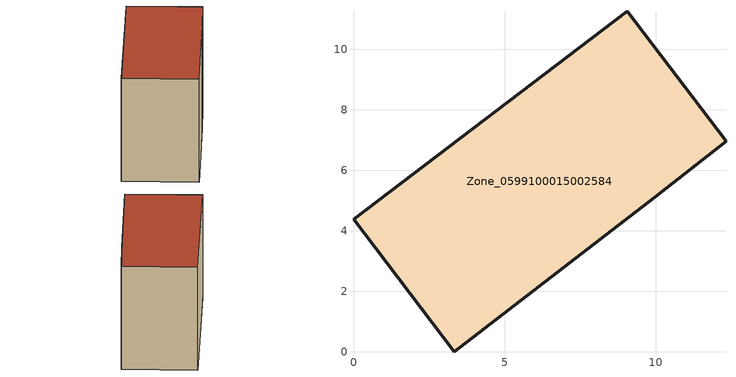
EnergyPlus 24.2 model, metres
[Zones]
Zone_0599100015002584
 floor ground (C_G): 0,4.38 9.05,11.26 12.32,6.96 9.96,5.1 3.33,0 z0.93
 wall outside (C_F): 9.05,11.26 0,4.38 3.33,0 9.96,5.1 12.32,6.96 9.05,11.26 z0.93:9.04
 roof outside (C_R): 12.32,6.96 9.05,11.26 0,4.38 3.33,0 9.96,5.1 z9.04
[BUILDING]
Pand.0599100015002584: North Axis=0; Terrain=City; Loads Convergence Tolerance Value=0.04; Temperature Convergence Tolerance Value=0.4; Solar Distribution=FullExterior; Maximum Number of Warmup Days=25; Minimum Number of Warmup Days=1
[Site:Location]
Rotterdam.The.Hague.AP_ZH_NLD Design_Conditions: Latitude=51.96; Longitude=4.45; Time Zone=1; Elevation=-4.5
[SITE:GROUNDTEMPERATURE:BUILDINGSURFACE]
18, 18, 18, 18, 18, 18, 18, 18, 18, 18, 18, 18
[MATERIAL] Thermal Absorptance=0.9; Solar Absorptance=0.7; Visible Absorptance=0.7
Name | Roughness | Thickness | Conductivity | Density | Specific Heat
G.TC.1975-1991 | MediumSmooth | 0.15 | 0.288461 | 540 | 1210
F.TC.1975-1991 | Rough | 0.3 | 0.230769 | 1920 | 840
R.TC.1975-1991 | MediumRough | 0.2 | 0.153846 | 1500 | 1000
[CONSTRUCTION]
C_G: G.TC.1975-1991
C_F: F.TC.1975-1991
C_R: R.TC.1975-1991
[ZONE]
Zone_0599100015002584: Type=1; Multiplier=1; Ceiling Height=Autocalculate; Volume=Autocalculate; Floor Area=autocalculate; Part of Total Floor Area=Yes
[ZONEINFILTRATION:DESIGNFLOWRATE]
Infil_Zone_0599100015002584: Zone or ZoneList or Space or SpaceList=Zone_0599100015002584; Schedule=AlwaysOn; Design Flow Rate Calculation Method=Flow/Area; Flow Rate per Floor Area=0.003; Constant Term Coefficient=1; Temperature Term Coefficient=0; Velocity Term Coefficient=0; Velocity Squared Term Coefficient=0
[HVACTEMPLATE:ZONE:IDEALLOADSAIRSYSTEM]
Zone_0599100015002584: Maximum Heating Supply Air Temperature=50; Minimum Cooling Supply Air Temperature=13; Maximum Heating Supply Air Humidity Ratio=0.0156; Minimum Cooling Supply Air Humidity Ratio=0.0077; Heating Limit=NoLimit; Cooling Limit=NoLimit; Dehumidification Control Type=ConstantSensibleHeatRatio; Cooling Sensible Heat Ratio=0.7; Dehumidification Setpoint=60; Humidification Control Type=None; Humidification Setpoint=30; Outdoor Air Method=None; Outdoor Air Flow Rate per Person=0.00944; Outdoor Air Flow Rate per Zone Floor Area=0; Outdoor Air Flow Rate per Zone=0; Demand Controlled Ventilation Type=None; Outdoor Air Economizer Type=NoEconomizer; Heat Recovery Type=None; Sensible Heat Recovery Effectiveness=0.7; Latent Heat Recovery Effectiveness=0.65
[ZONECONTROL:THERMOSTAT]
ThermostatControl_Zone_0599100015002584: Zone or ZoneList=Zone_0599100015002584; Control Type Schedule=DualSetpointControlType; Control 1=Thermostat_Zone_0599100015002584; Temperature Difference Between Cutout And Setpoint=0
[THERMOSTATSETPOINT:DUALSETPOINT]
Thermostat_Zone_0599100015002584: Heating Setpoint Temperature Schedule=HeatingSetpoint_Zone_0599100015002584; Cooling Setpoint Temperature Schedule=CoolingSetpoint_Zone_0599100015002584
[SCHEDULE:COMPACT]
HeatingSetpoint_Zone_0599100015002584: Through: 12/31, For: AllDays, Until: 24:00, 21
CoolingSetpoint_Zone_0599100015002584: Through: 12/31, For: AllDays, Until: 24:00, 24
DualSetpointControlType: Through: 12/31, For: AllDays, Until: 24:00, 4
AlwaysOn: Through: 12/31, For: AllDays, Until: 24:00, 1
